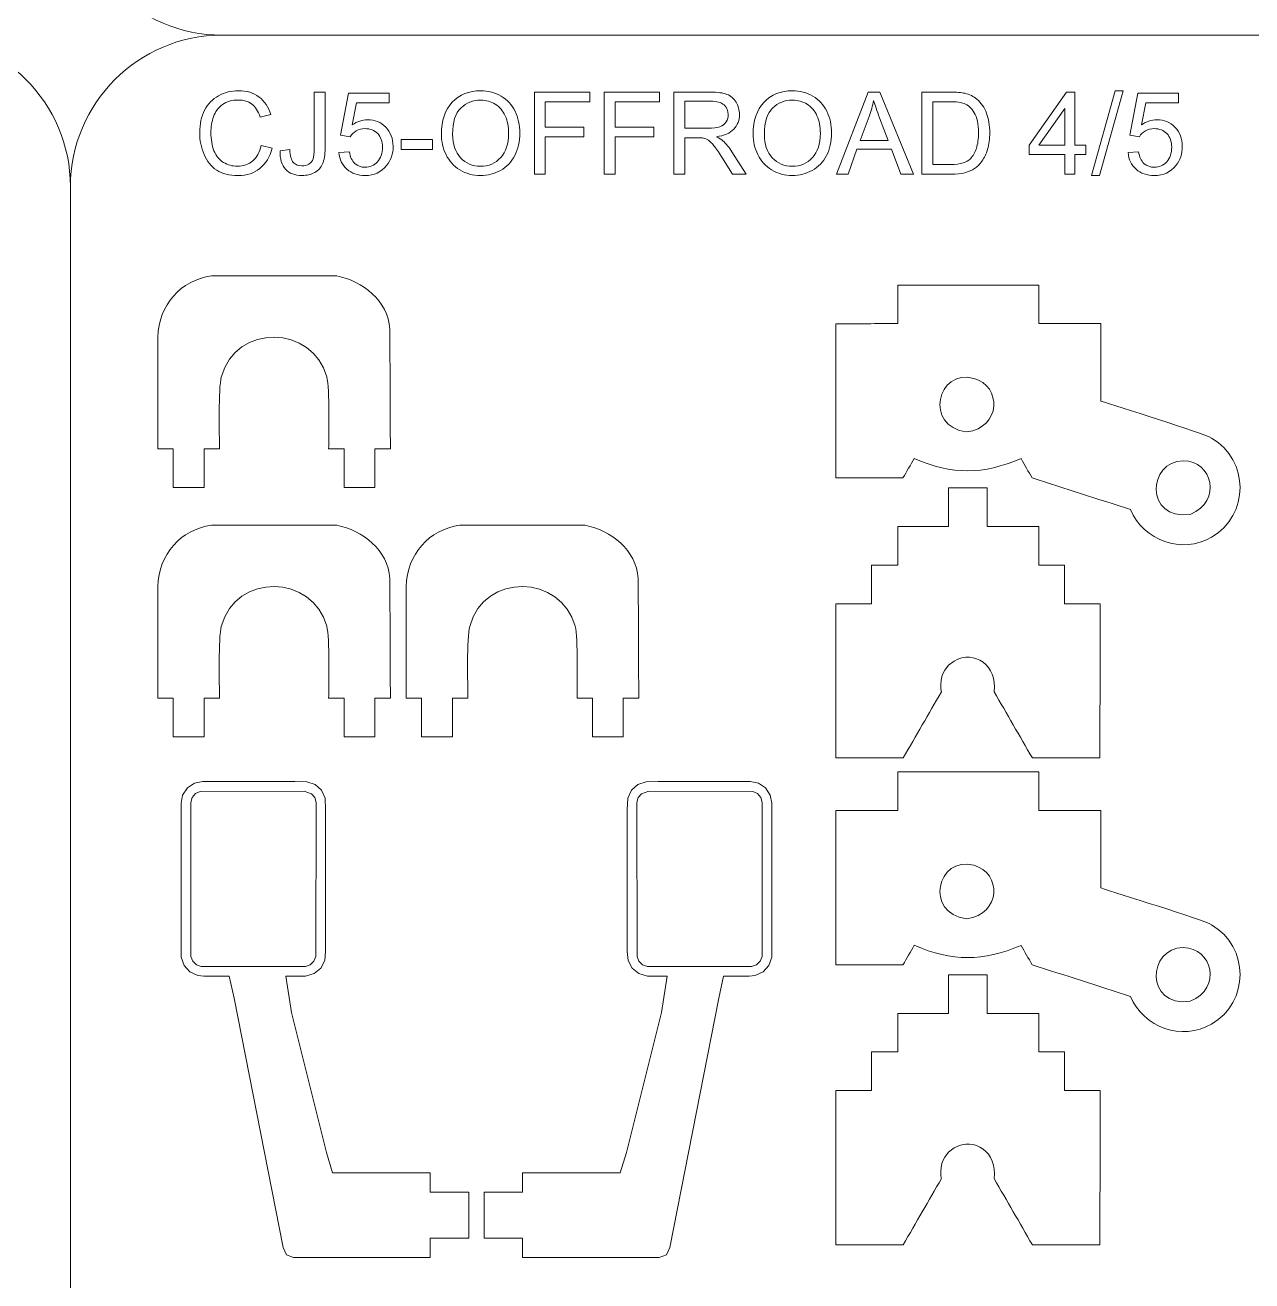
# Model space of a CAD drawing. Header units: centimetres. Extents: x -58 to 58, y -52 to 52.
# Drawn here: x -23.44 to -13.79, y -9.8 to 0.08 of the extents above; entities that cross this region are included whole.
import ezdxf

# ---------------------------------------------------------------- set-up
doc = ezdxf.new("R2010")
doc.units = ezdxf.units.CM
doc.header["$MEASUREMENT"] = 0
doc.layers.add('Camada 1', color=7, linetype='Continuous')

msp = doc.modelspace()

# ---------------------------------------------------------------- linework, layer by layer
at = {"layer": 'Camada 1', "color": 5, "lineweight": 9}
for points in [[(-23.0836, 1.19), (-23.0836, 0.53552), (-23.61906, 0), (-24.27359, 0)], [(-21.89361, 0), (-22.54811, 0), (-23.0836, 0.53551), (-23.0836, 1.18999)], [(-23.0836, -1.19), (-23.0836, -0.53552), (-23.6191, 0), (-24.2736, 0)], [(-23.0836, -1.18999), (-23.0836, -0.53551), (-22.54811, 0), (-21.89361, 0)], [(-21.89361, 0), (-21.89361, 0), (10.23642, 0), (10.23642, 0)], [(-23.0836, -51.17007), (-23.0836, -51.17007), (-23.0836, -1.19), (-23.0836, -1.19)]]:
    msp.add_open_spline(points, degree=3, dxfattribs=at)
at = {"layer": 'Camada 1', "color": 1, "lineweight": 9}
for points in [[(-22.02851, -0.59026), (-22.00283, -0.54026), (-21.96634, -0.50228), (-21.91905, -0.4763)], [(-21.91905, -0.4763), (-21.87175, -0.45033), (-21.81965, -0.43741), (-21.7629, -0.43741)], [(-21.7629, -0.43741), (-21.69833, -0.43741), (-21.64413, -0.45378), (-21.60029, -0.48666)], [(-21.60029, -0.48666), (-21.55629, -0.51954), (-21.52566, -0.56564), (-21.50839, -0.6251)], [(-21.16682, -0.89281), (-21.16682, -0.89281), (-21.16682, -0.44823), (-21.16682, -0.44823)], [(-21.16682, -0.44823), (-21.16682, -0.44823), (-21.08123, -0.44823), (-21.08123, -0.44823)], [(-21.08123, -0.44823), (-21.08123, -0.44823), (-21.08123, -0.8877), (-21.08123, -0.8877)], [(-20.95871, -0.78785), (-20.95871, -0.78785), (-20.89656, -0.45633), (-20.89656, -0.45633)], [(-20.89656, -0.45633), (-20.89656, -0.45633), (-20.57674, -0.45633), (-20.57674, -0.45633)], [(-20.57674, -0.45633), (-20.57674, -0.45633), (-20.57674, -0.532), (-20.57674, -0.532)], [(-20.08036, -0.5281), (-20.02286, -0.4676), (-19.94868, -0.43741), (-19.8577, -0.43741)], [(-19.8577, -0.43741), (-19.79809, -0.43741), (-19.74448, -0.45168), (-19.69658, -0.48006)], [(-19.69658, -0.48006), (-19.64884, -0.50843), (-19.61236, -0.54807), (-19.58728, -0.59897)], [(-19.43533, -1.09325), (-19.43533, -1.09325), (-19.43533, -0.44823), (-19.43533, -0.44823)], [(-19.43533, -0.44823), (-19.43533, -0.44823), (-19.00021, -0.44823), (-19.00021, -0.44823)], [(-19.00021, -0.44823), (-19.00021, -0.44823), (-19.00021, -0.5239), (-19.00021, -0.5239)], [(-18.88504, -1.09325), (-18.88504, -1.09325), (-18.88504, -0.44823), (-18.88504, -0.44823)], [(-18.88504, -0.44823), (-18.88504, -0.44823), (-18.44992, -0.44823), (-18.44992, -0.44823)], [(-18.44992, -0.44823), (-18.44992, -0.44823), (-18.44992, -0.5239), (-18.44992, -0.5239)], [(-18.33745, -1.09325), (-18.33745, -1.09325), (-18.33745, -0.44823), (-18.33745, -0.44823)], [(-18.33745, -0.44823), (-18.33745, -0.44823), (-18.05157, -0.44823), (-18.05157, -0.44823)], [(-18.05157, -0.44823), (-17.99407, -0.44823), (-17.95038, -0.45408), (-17.9205, -0.46565)], [(-17.9205, -0.46565), (-17.89062, -0.4772), (-17.86674, -0.49762), (-17.84888, -0.5269)], [(-17.62846, -0.5281), (-17.57096, -0.4676), (-17.49679, -0.43741), (-17.4058, -0.43741)], [(-17.4058, -0.43741), (-17.34619, -0.43741), (-17.29258, -0.45168), (-17.24468, -0.48006)], [(-17.24468, -0.48006), (-17.19694, -0.50843), (-17.16046, -0.54807), (-17.13538, -0.59897)], [(-17.05866, -1.09325), (-17.05866, -1.09325), (-16.81121, -0.44823), (-16.81121, -0.44823)], [(-16.81121, -0.44823), (-16.81121, -0.44823), (-16.71737, -0.44823), (-16.71737, -0.44823)], [(-16.71737, -0.44823), (-16.71737, -0.44823), (-16.45477, -1.09325), (-16.45477, -1.09325)], [(-16.38705, -1.09325), (-16.38705, -1.09325), (-16.38705, -0.44823), (-16.38705, -0.44823)], [(-16.38705, -0.44823), (-16.38705, -0.44823), (-16.16483, -0.44823), (-16.16483, -0.44823)], [(-16.16483, -0.44823), (-16.11468, -0.44823), (-16.0764, -0.45122), (-16.04997, -0.45739)], [(-16.04997, -0.45739), (-16.01303, -0.46594), (-15.9815, -0.4814), (-15.95538, -0.50363)], [(-15.54473, -0.86624), (-15.54473, -0.86624), (-15.25014, -0.44823), (-15.25014, -0.44823)], [(-15.25014, -0.44823), (-15.25014, -0.44823), (-15.18528, -0.44823), (-15.18528, -0.44823)], [(-15.18528, -0.44823), (-15.18528, -0.44823), (-15.18528, -0.86624), (-15.18528, -0.86624)], [(-15.0545, -1.10406), (-15.0545, -1.10406), (-14.86712, -0.43741), (-14.86712, -0.43741)], [(-14.8033, -0.43741), (-14.8033, -0.43741), (-14.99069, -1.10406), (-14.99069, -1.10406)], [(-14.86712, -0.43741), (-14.86712, -0.43741), (-14.8033, -0.43741), (-14.8033, -0.43741)], [(-14.75195, -0.78785), (-14.75195, -0.78785), (-14.6898, -0.45633), (-14.6898, -0.45633)], [(-14.6898, -0.45633), (-14.6898, -0.45633), (-14.36999, -0.45633), (-14.36999, -0.45633)], [(-14.36999, -0.45633), (-14.36999, -0.45633), (-14.36999, -0.532), (-14.36999, -0.532)], [(-22.06694, -0.76593), (-22.06694, -0.69882), (-22.05418, -0.64027), (-22.02851, -0.59026)], [(-21.88842, -0.54597), (-21.9216, -0.56969), (-21.94503, -0.60168), (-21.95838, -0.64161)], [(-21.7644, -0.51039), (-21.8138, -0.51039), (-21.85523, -0.52224), (-21.88842, -0.54597)], [(-21.65719, -0.54252), (-21.68557, -0.52104), (-21.72131, -0.51039), (-21.7644, -0.51039)], [(-21.59218, -0.64492), (-21.60705, -0.59807), (-21.62881, -0.56383), (-21.65719, -0.54252)], [(-20.83334, -0.532), (-20.83334, -0.532), (-20.86772, -0.70603), (-20.86772, -0.70603)], [(-20.57674, -0.532), (-20.57674, -0.532), (-20.83334, -0.532), (-20.83334, -0.532)], [(-20.16669, -0.7793), (-20.16669, -0.6724), (-20.13787, -0.58861), (-20.08036, -0.5281)], [(-20.0131, -0.57345), (-20.05664, -0.61488), (-20.07841, -0.68395), (-20.07841, -0.78079)], [(-19.85725, -0.51128), (-19.9176, -0.51128), (-19.96956, -0.532), (-20.0131, -0.57345)], [(-19.74223, -0.54357), (-19.77647, -0.5221), (-19.81475, -0.51128), (-19.85725, -0.51128)], [(-19.66445, -0.6344), (-19.68217, -0.59537), (-19.70815, -0.56504), (-19.74223, -0.54357)], [(-19.00021, -0.5239), (-19.00021, -0.5239), (-19.34975, -0.5239), (-19.34975, -0.5239)], [(-19.34975, -0.5239), (-19.34975, -0.5239), (-19.34975, -0.72479), (-19.34975, -0.72479)], [(-18.44992, -0.5239), (-18.44992, -0.5239), (-18.79945, -0.5239), (-18.79945, -0.5239)], [(-18.79945, -0.5239), (-18.79945, -0.5239), (-18.79945, -0.72479), (-18.79945, -0.72479)], [(-18.04797, -0.5194), (-18.04797, -0.5194), (-18.25188, -0.5194), (-18.25188, -0.5194)], [(-18.25188, -0.5194), (-18.25188, -0.5194), (-18.25188, -0.7329), (-18.25188, -0.7329)], [(-17.94348, -0.54883), (-17.96554, -0.52916), (-18.00037, -0.5194), (-18.04797, -0.5194)], [(-17.91044, -0.62419), (-17.91044, -0.59371), (-17.9214, -0.56849), (-17.94348, -0.54883)], [(-17.84888, -0.5269), (-17.83101, -0.55618), (-17.82215, -0.58861), (-17.82215, -0.62405)], [(-17.71479, -0.7793), (-17.71479, -0.6724), (-17.68597, -0.58861), (-17.62846, -0.5281)], [(-17.5612, -0.57345), (-17.60474, -0.61488), (-17.62651, -0.68395), (-17.62651, -0.78079)], [(-17.40535, -0.51128), (-17.4657, -0.51128), (-17.51766, -0.532), (-17.5612, -0.57345)], [(-17.29033, -0.54357), (-17.32457, -0.5221), (-17.36285, -0.51128), (-17.40535, -0.51128)], [(-17.21255, -0.6344), (-17.23027, -0.59537), (-17.25625, -0.56504), (-17.29033, -0.54357)], [(-16.76677, -0.51489), (-16.77563, -0.55693), (-16.7875, -0.59822), (-16.80236, -0.63907)], [(-16.72052, -0.64957), (-16.7408, -0.59521), (-16.75612, -0.55033), (-16.76677, -0.51489)], [(-16.16619, -0.5239), (-16.16619, -0.5239), (-16.30147, -0.5239), (-16.30147, -0.5239)], [(-16.30147, -0.5239), (-16.30147, -0.5239), (-16.30147, -1.01758), (-16.30147, -1.01758)], [(-16.05583, -0.53711), (-16.07865, -0.52825), (-16.11543, -0.5239), (-16.16619, -0.5239)], [(-15.97519, -0.61008), (-15.99727, -0.57375), (-16.02415, -0.54942), (-16.05583, -0.53711)], [(-15.95538, -0.50363), (-15.9213, -0.53245), (-15.89591, -0.56909), (-15.8791, -0.61384)], [(-15.26456, -0.576), (-15.26456, -0.576), (-15.4668, -0.86624), (-15.4668, -0.86624)], [(-15.26456, -0.86624), (-15.26456, -0.86624), (-15.26456, -0.576), (-15.26456, -0.576)], [(-14.62659, -0.532), (-14.62659, -0.532), (-14.66097, -0.70603), (-14.66097, -0.70603)], [(-14.36999, -0.532), (-14.36999, -0.532), (-14.62659, -0.532), (-14.62659, -0.532)], [(-21.95838, -0.64161), (-21.9719, -0.6817), (-21.97866, -0.723), (-21.97866, -0.76548)], [(-21.50839, -0.6251), (-21.50839, -0.6251), (-21.59218, -0.64492), (-21.59218, -0.64492)], [(-20.86772, -0.70603), (-20.82913, -0.67885), (-20.7886, -0.66534), (-20.74626, -0.66534)], [(-20.74626, -0.66534), (-20.6901, -0.66534), (-20.64266, -0.68486), (-20.60407, -0.72389)], [(-19.63788, -0.77164), (-19.63788, -0.71924), (-19.64673, -0.67344), (-19.66445, -0.6344)], [(-19.58728, -0.59897), (-19.56221, -0.64972), (-19.54959, -0.70737), (-19.54959, -0.77179)], [(-17.9774, -0.72074), (-17.95548, -0.71279), (-17.93881, -0.69987), (-17.92755, -0.682)], [(-17.92755, -0.682), (-17.91614, -0.66428), (-17.91044, -0.64506), (-17.91044, -0.62419)], [(-17.82215, -0.62405), (-17.82215, -0.66984), (-17.83702, -0.70843), (-17.86659, -0.73981)], [(-17.18598, -0.77164), (-17.18598, -0.71924), (-17.19483, -0.67344), (-17.21255, -0.6344)], [(-17.13538, -0.59897), (-17.11031, -0.64972), (-17.09769, -0.70737), (-17.09769, -0.77179)], [(-16.80236, -0.63907), (-16.80236, -0.63907), (-16.87308, -0.82839), (-16.87308, -0.82839)], [(-16.65327, -0.82839), (-16.65327, -0.82839), (-16.72052, -0.64957), (-16.72052, -0.64957)], [(-15.94201, -0.76593), (-15.94201, -0.69836), (-15.95313, -0.64642), (-15.97519, -0.61008)], [(-15.8791, -0.61384), (-15.86214, -0.65858), (-15.85373, -0.70978), (-15.85373, -0.76729)], [(-14.66097, -0.70603), (-14.62238, -0.67885), (-14.58184, -0.66534), (-14.5395, -0.66534)], [(-14.5395, -0.66534), (-14.48335, -0.66534), (-14.4359, -0.68486), (-14.39731, -0.72389)], [(-22.03286, -0.93876), (-22.05553, -0.885), (-22.06694, -0.82749), (-22.06694, -0.76593)], [(-21.97866, -0.76548), (-21.97866, -0.82029), (-21.9707, -0.86819), (-21.95479, -0.90903)], [(-20.88394, -0.79867), (-20.88394, -0.79867), (-20.95871, -0.78785), (-20.95871, -0.78785)], [(-20.83604, -0.75317), (-20.85631, -0.76488), (-20.87223, -0.78004), (-20.88394, -0.79867)], [(-20.76698, -0.73561), (-20.79264, -0.73561), (-20.81562, -0.74147), (-20.83604, -0.75317)], [(-20.66743, -0.7748), (-20.69251, -0.74866), (-20.72568, -0.73561), (-20.76698, -0.73561)], [(-20.62989, -0.88169), (-20.62989, -0.8365), (-20.64235, -0.80092), (-20.66743, -0.7748)], [(-20.60407, -0.72389), (-20.56547, -0.76293), (-20.54611, -0.81308), (-20.54611, -0.87434)], [(-20.12976, -0.9401), (-20.15439, -0.8895), (-20.16669, -0.8359), (-20.16669, -0.7793)], [(-20.07841, -0.78079), (-20.07841, -0.85842), (-20.05753, -0.91954), (-20.0158, -0.96413)], [(-19.70005, -0.96353), (-19.6586, -0.91848), (-19.63788, -0.85452), (-19.63788, -0.77164)], [(-19.54959, -0.77179), (-19.54959, -0.83711), (-19.5628, -0.89567), (-19.58923, -0.94716)], [(-19.34975, -0.72479), (-19.34975, -0.72479), (-19.04706, -0.72479), (-19.04706, -0.72479)], [(-19.04706, -0.72479), (-19.04706, -0.72479), (-19.04706, -0.80047), (-19.04706, -0.80047)], [(-18.79945, -0.72479), (-18.79945, -0.72479), (-18.49677, -0.72479), (-18.49677, -0.72479)], [(-18.49677, -0.72479), (-18.49677, -0.72479), (-18.49677, -0.80047), (-18.49677, -0.80047)], [(-18.25188, -0.7329), (-18.25188, -0.7329), (-18.06869, -0.7329), (-18.06869, -0.7329)], [(-18.06869, -0.7329), (-18.02966, -0.7329), (-17.99932, -0.72885), (-17.9774, -0.72074)], [(-17.86659, -0.73981), (-17.89617, -0.77119), (-17.94182, -0.791), (-18.00368, -0.79956)], [(-17.67786, -0.9401), (-17.70249, -0.8895), (-17.71479, -0.8359), (-17.71479, -0.7793)], [(-17.62651, -0.78079), (-17.62651, -0.85842), (-17.60563, -0.91954), (-17.5639, -0.96413)], [(-17.24815, -0.96353), (-17.2067, -0.91848), (-17.18598, -0.85452), (-17.18598, -0.77164)], [(-17.09769, -0.77179), (-17.09769, -0.83711), (-17.1109, -0.89567), (-17.13733, -0.94716)], [(-15.95898, -0.89041), (-15.94771, -0.85617), (-15.94201, -0.81473), (-15.94201, -0.76593)], [(-15.85373, -0.76729), (-15.85373, -0.81623), (-15.85943, -0.85962), (-15.87084, -0.89746)], [(-14.67719, -0.79867), (-14.67719, -0.79867), (-14.75195, -0.78785), (-14.75195, -0.78785)], [(-14.62929, -0.75317), (-14.64956, -0.76488), (-14.66548, -0.78004), (-14.67719, -0.79867)], [(-14.56022, -0.73561), (-14.58589, -0.73561), (-14.60887, -0.74147), (-14.62929, -0.75317)], [(-14.46068, -0.7748), (-14.48575, -0.74866), (-14.51893, -0.73561), (-14.56022, -0.73561)], [(-14.42313, -0.88169), (-14.42313, -0.8365), (-14.43559, -0.80092), (-14.46068, -0.7748)], [(-14.39731, -0.72389), (-14.35872, -0.76293), (-14.33936, -0.81308), (-14.33936, -0.87434)], [(-21.65029, -0.98981), (-21.61726, -0.96217), (-21.59488, -0.92133), (-21.58317, -0.86699)], [(-21.49759, -0.88861), (-21.51545, -0.95872), (-21.54758, -1.01202), (-21.59398, -1.04881)], [(-21.58317, -0.86699), (-21.58317, -0.86699), (-21.49759, -0.88861), (-21.49759, -0.88861)], [(-21.08123, -0.8877), (-21.08123, -0.9416), (-21.08768, -0.98334), (-21.10075, -1.01307)], [(-20.66908, -0.99611), (-20.64295, -0.96728), (-20.62989, -0.92914), (-20.62989, -0.88169)], [(-20.54611, -0.87434), (-20.54611, -0.93275), (-20.56307, -0.98319), (-20.59701, -1.02568)], [(-20.482, -0.89957), (-20.482, -0.89957), (-20.482, -0.82029), (-20.482, -0.82029)], [(-20.482, -0.82029), (-20.482, -0.82029), (-20.23696, -0.82029), (-20.23696, -0.82029)], [(-20.23696, -0.82029), (-20.23696, -0.82029), (-20.23696, -0.89957), (-20.23696, -0.89957)], [(-19.04706, -0.80047), (-19.04706, -0.80047), (-19.34975, -0.80047), (-19.34975, -0.80047)], [(-19.34975, -0.80047), (-19.34975, -0.80047), (-19.34975, -1.09325), (-19.34975, -1.09325)], [(-18.49677, -0.80047), (-18.49677, -0.80047), (-18.79945, -0.80047), (-18.79945, -0.80047)], [(-18.79945, -0.80047), (-18.79945, -0.80047), (-18.79945, -1.09325), (-18.79945, -1.09325)], [(-18.15307, -0.80677), (-18.15307, -0.80677), (-18.25188, -0.80677), (-18.25188, -0.80677)], [(-18.25188, -0.80677), (-18.25188, -0.80677), (-18.25188, -1.09325), (-18.25188, -1.09325)], [(-18.10562, -0.80977), (-18.11524, -0.80782), (-18.13101, -0.80677), (-18.15307, -0.80677)], [(-18.06674, -0.8269), (-18.07935, -0.81879), (-18.09242, -0.81308), (-18.10562, -0.80977)], [(-18.02335, -0.86999), (-18.03957, -0.84941), (-18.05398, -0.83515), (-18.06674, -0.8269)], [(-17.96193, -0.95902), (-17.98671, -0.92013), (-18.00728, -0.89056), (-18.02335, -0.86999)], [(-18.00368, -0.79956), (-17.98101, -0.81038), (-17.96388, -0.82118), (-17.95217, -0.8317)], [(-17.95217, -0.8317), (-17.92726, -0.85452), (-17.90368, -0.88319), (-17.88161, -0.91759)], [(-16.87308, -0.82839), (-16.87308, -0.82839), (-16.65327, -0.82839), (-16.65327, -0.82839)], [(-15.54473, -0.93921), (-15.54473, -0.93921), (-15.54473, -0.86624), (-15.54473, -0.86624)], [(-15.4668, -0.86624), (-15.4668, -0.86624), (-15.26456, -0.86624), (-15.26456, -0.86624)], [(-15.18528, -0.86624), (-15.18528, -0.86624), (-15.09789, -0.86624), (-15.09789, -0.86624)], [(-15.09789, -0.86624), (-15.09789, -0.86624), (-15.09789, -0.93921), (-15.09789, -0.93921)], [(-14.46232, -0.99611), (-14.4362, -0.96728), (-14.42313, -0.92914), (-14.42313, -0.88169)], [(-14.33936, -0.87434), (-14.33936, -0.93275), (-14.35632, -0.98319), (-14.39025, -1.02568)], [(-21.93362, -1.06158), (-21.97716, -1.03335), (-22.01018, -0.99235), (-22.03286, -0.93876)], [(-21.95479, -0.90903), (-21.93886, -0.95001), (-21.91409, -0.98049), (-21.88046, -1.00077)], [(-21.39204, -1.05527), (-21.42206, -1.02269), (-21.43648, -0.97434), (-21.43528, -0.91008)], [(-21.43528, -0.91008), (-21.43528, -0.91008), (-21.3587, -0.89957), (-21.3587, -0.89957)], [(-21.3587, -0.89957), (-21.3566, -0.94897), (-21.34743, -0.98275), (-21.33107, -1.00106)], [(-21.20766, -1.01368), (-21.19219, -1.00376), (-21.18138, -0.9904), (-21.17553, -0.97359)], [(-21.17553, -0.97359), (-21.16967, -0.95677), (-21.16682, -0.92975), (-21.16682, -0.89281)], [(-20.97312, -0.92389), (-20.97312, -0.92389), (-20.89025, -0.91759), (-20.89025, -0.91759)], [(-20.90961, -1.05466), (-20.9467, -1.02178), (-20.96787, -0.97824), (-20.97312, -0.92389)], [(-20.89025, -0.91759), (-20.88408, -0.95797), (-20.86983, -0.98829), (-20.8476, -1.00872)], [(-20.23696, -0.89957), (-20.23696, -0.89957), (-20.482, -0.89957), (-20.482, -0.89957)], [(-20.02105, -1.06008), (-20.0688, -1.03079), (-20.10513, -0.99085), (-20.12976, -0.9401)], [(-20.0158, -0.96413), (-19.97406, -1.00872), (-19.92166, -1.03109), (-19.85859, -1.03109)], [(-19.85859, -1.03109), (-19.79433, -1.03109), (-19.74164, -1.00857), (-19.70005, -0.96353)], [(-19.58923, -0.94716), (-19.61566, -0.99881), (-19.65304, -1.03785), (-19.70139, -1.06428)], [(-17.87666, -1.09325), (-17.87666, -1.09325), (-17.96193, -0.95902), (-17.96193, -0.95902)], [(-17.88161, -0.91759), (-17.88161, -0.91759), (-17.77004, -1.09325), (-17.77004, -1.09325)], [(-17.56915, -1.06008), (-17.6169, -1.03079), (-17.65323, -0.99085), (-17.67786, -0.9401)], [(-17.5639, -0.96413), (-17.52216, -1.00872), (-17.46976, -1.03109), (-17.40669, -1.03109)], [(-17.40669, -1.03109), (-17.34243, -1.03109), (-17.28974, -1.00857), (-17.24815, -0.96353)], [(-17.13733, -0.94716), (-17.16376, -0.99881), (-17.20114, -1.03785), (-17.24949, -1.06428)], [(-16.89816, -0.89776), (-16.89816, -0.89776), (-16.96812, -1.09325), (-16.96812, -1.09325)], [(-16.62654, -0.89776), (-16.62654, -0.89776), (-16.89816, -0.89776), (-16.89816, -0.89776)], [(-16.55191, -1.09325), (-16.55191, -1.09325), (-16.62654, -0.89776), (-16.62654, -0.89776)], [(-16.06393, -1.00572), (-16.03976, -0.99776), (-16.02054, -0.98665), (-16.00613, -0.97223)], [(-16.00613, -0.97223), (-15.98601, -0.95196), (-15.97024, -0.92464), (-15.95898, -0.89041)], [(-15.87084, -0.89746), (-15.88225, -0.9353), (-15.89697, -0.96668), (-15.91483, -0.99145)], [(-15.26456, -0.93921), (-15.26456, -0.93921), (-15.54473, -0.93921), (-15.54473, -0.93921)], [(-15.26456, -1.09325), (-15.26456, -1.09325), (-15.26456, -0.93921), (-15.26456, -0.93921)], [(-15.09789, -0.93921), (-15.09789, -0.93921), (-15.18528, -0.93921), (-15.18528, -0.93921)], [(-15.18528, -0.93921), (-15.18528, -0.93921), (-15.18528, -1.09325), (-15.18528, -1.09325)], [(-14.76637, -0.92389), (-14.76637, -0.92389), (-14.68349, -0.91759), (-14.68349, -0.91759)], [(-14.70286, -1.05466), (-14.73995, -1.02178), (-14.76112, -0.97824), (-14.76637, -0.92389)], [(-14.68349, -0.91759), (-14.67733, -0.95797), (-14.66307, -0.98829), (-14.64084, -1.00872)], [(-21.76424, -1.10406), (-21.83361, -1.10406), (-21.89007, -1.08994), (-21.93362, -1.06158)], [(-21.88046, -1.00077), (-21.84683, -1.02103), (-21.81049, -1.03109), (-21.7713, -1.03109)], [(-21.7713, -1.03109), (-21.72356, -1.03109), (-21.68332, -1.01728), (-21.65029, -0.98981)], [(-21.59398, -1.04881), (-21.64038, -1.0856), (-21.69713, -1.10406), (-21.76424, -1.10406)], [(-21.26216, -1.10406), (-21.31877, -1.10406), (-21.362, -1.08785), (-21.39204, -1.05527)], [(-21.33107, -1.00106), (-21.31471, -1.01923), (-21.29189, -1.02839), (-21.26291, -1.02839)], [(-21.26291, -1.02839), (-21.24158, -1.02839), (-21.22312, -1.02344), (-21.20766, -1.01368)], [(-21.16276, -1.08079), (-21.19099, -1.09625), (-21.22417, -1.10406), (-21.26216, -1.10406)], [(-21.10075, -1.01307), (-21.11381, -1.04265), (-21.13438, -1.06518), (-21.16276, -1.08079)], [(-20.76623, -1.10406), (-20.82479, -1.10406), (-20.87253, -1.08755), (-20.90961, -1.05466)], [(-20.8476, -1.00872), (-20.82538, -1.02899), (-20.7982, -1.0392), (-20.76623, -1.0392)], [(-20.76623, -1.0392), (-20.72764, -1.0392), (-20.69535, -1.02478), (-20.66908, -0.99611)], [(-20.59701, -1.02568), (-20.6383, -1.07794), (-20.69476, -1.10406), (-20.76623, -1.10406)], [(-19.85815, -1.10406), (-19.91896, -1.10406), (-19.97315, -1.08935), (-20.02105, -1.06008)], [(-19.70139, -1.06428), (-19.74988, -1.09085), (-19.80214, -1.10406), (-19.85815, -1.10406)], [(-17.40625, -1.10406), (-17.46706, -1.10406), (-17.52125, -1.08935), (-17.56915, -1.06008)], [(-17.24949, -1.06428), (-17.29798, -1.09085), (-17.35024, -1.10406), (-17.40625, -1.10406)], [(-16.30147, -1.01758), (-16.30147, -1.01758), (-16.16393, -1.01758), (-16.16393, -1.01758)], [(-16.16393, -1.01758), (-16.12144, -1.01758), (-16.08811, -1.01368), (-16.06393, -1.00572)], [(-16.05057, -1.08229), (-16.08074, -1.08965), (-16.11528, -1.09325), (-16.15432, -1.09325)], [(-15.97369, -1.04987), (-15.99486, -1.06412), (-16.02054, -1.07494), (-16.05057, -1.08229)], [(-15.91483, -0.99145), (-15.93285, -1.01622), (-15.95238, -1.03575), (-15.97369, -1.04987)], [(-14.55947, -1.10406), (-14.61803, -1.10406), (-14.66577, -1.08755), (-14.70286, -1.05466)], [(-14.64084, -1.00872), (-14.61863, -1.02899), (-14.59145, -1.0392), (-14.55947, -1.0392)], [(-14.55947, -1.0392), (-14.52088, -1.0392), (-14.4886, -1.02478), (-14.46232, -0.99611)], [(-14.39025, -1.02568), (-14.43155, -1.07794), (-14.488, -1.10406), (-14.55947, -1.10406)], [(-19.34975, -1.09325), (-19.34975, -1.09325), (-19.43533, -1.09325), (-19.43533, -1.09325)], [(-18.79945, -1.09325), (-18.79945, -1.09325), (-18.88504, -1.09325), (-18.88504, -1.09325)], [(-18.25188, -1.09325), (-18.25188, -1.09325), (-18.33745, -1.09325), (-18.33745, -1.09325)], [(-17.77004, -1.09325), (-17.77004, -1.09325), (-17.87666, -1.09325), (-17.87666, -1.09325)], [(-16.96812, -1.09325), (-16.96812, -1.09325), (-17.05866, -1.09325), (-17.05866, -1.09325)], [(-16.45477, -1.09325), (-16.45477, -1.09325), (-16.55191, -1.09325), (-16.55191, -1.09325)], [(-16.15432, -1.09325), (-16.15432, -1.09325), (-16.38705, -1.09325), (-16.38705, -1.09325)], [(-15.18528, -1.09325), (-15.18528, -1.09325), (-15.26456, -1.09325), (-15.26456, -1.09325)], [(-14.99069, -1.10406), (-14.99069, -1.10406), (-15.0545, -1.10406), (-15.0545, -1.10406)], [(-22.12658, -5.99611), (-22.12658, -5.99611), (-22.1377, -6.03539), (-22.1377, -6.03539)], [(-22.10044, -5.96597), (-22.10044, -5.96597), (-22.12658, -5.99611), (-22.12658, -5.99611)], [(-22.06372, -5.94935), (-22.06372, -5.94935), (-22.10044, -5.96597), (-22.10044, -5.96597)], [(-21.24502, -5.94744), (-21.24502, -5.94744), (-22.06372, -5.94935), (-22.06372, -5.94935)], [(-21.18799, -5.96731), (-21.18799, -5.96731), (-21.24502, -5.94744), (-21.24502, -5.94744)], [(-21.16258, -5.99809), (-21.16258, -5.99809), (-21.18799, -5.96731), (-21.18799, -5.96731)], [(-21.15239, -6.03775), (-21.15239, -6.03775), (-21.16258, -5.99809), (-21.16258, -5.99809)], [(-18.62881, -6.03775), (-18.62881, -6.03775), (-18.61862, -5.99809), (-18.61862, -5.99809)], [(-18.61862, -5.99809), (-18.61862, -5.99809), (-18.59322, -5.96731), (-18.59322, -5.96731)], [(-18.59322, -5.96731), (-18.59322, -5.96731), (-18.53618, -5.94744), (-18.53618, -5.94744)], [(-18.53618, -5.94744), (-18.53618, -5.94744), (-17.71748, -5.94935), (-17.71748, -5.94935)], [(-17.71748, -5.94935), (-17.71748, -5.94935), (-17.68076, -5.96597), (-17.68076, -5.96597)], [(-17.68076, -5.96597), (-17.68076, -5.96597), (-17.65463, -5.99611), (-17.65463, -5.99611)], [(-17.65463, -5.99611), (-17.65463, -5.99611), (-17.6435, -6.03539), (-17.6435, -6.03539)], [(-22.1377, -6.03539), (-22.1377, -6.03539), (-22.13675, -7.2475), (-22.13675, -7.2475)], [(-21.15343, -7.24752), (-21.15343, -7.24752), (-21.15239, -6.03775), (-21.15239, -6.03775)], [(-18.62777, -7.24752), (-18.62777, -7.24752), (-18.62881, -6.03775), (-18.62881, -6.03775)], [(-17.6435, -6.03539), (-17.6435, -6.03539), (-17.64445, -7.2475), (-17.64445, -7.2475)], [(-22.13675, -7.2475), (-22.13675, -7.2475), (-22.12191, -7.28512), (-22.12191, -7.28512)], [(-22.12191, -7.28512), (-22.12191, -7.28512), (-22.09304, -7.31264), (-22.09304, -7.31264)], [(-21.19714, -7.31266), (-21.19714, -7.31266), (-21.16827, -7.28514), (-21.16827, -7.28514)], [(-21.16827, -7.28514), (-21.16827, -7.28514), (-21.15343, -7.24752), (-21.15343, -7.24752)], [(-18.61293, -7.28514), (-18.61293, -7.28514), (-18.62777, -7.24752), (-18.62777, -7.24752)], [(-18.58406, -7.31266), (-18.58406, -7.31266), (-18.61293, -7.28514), (-18.61293, -7.28514)], [(-17.65929, -7.28512), (-17.65929, -7.28512), (-17.68816, -7.31264), (-17.68816, -7.31264)], [(-17.64445, -7.2475), (-17.64445, -7.2475), (-17.65929, -7.28512), (-17.65929, -7.28512)], [(-22.09304, -7.31264), (-22.09304, -7.31264), (-22.05457, -7.32568), (-22.05457, -7.32568)], [(-22.05457, -7.32568), (-22.05457, -7.32568), (-21.23561, -7.32568), (-21.23561, -7.32568)], [(-21.23561, -7.32568), (-21.23561, -7.32568), (-21.19714, -7.31266), (-21.19714, -7.31266)], [(-18.54559, -7.32568), (-18.54559, -7.32568), (-18.58406, -7.31266), (-18.58406, -7.31266)], [(-17.72663, -7.32568), (-17.72663, -7.32568), (-18.54559, -7.32568), (-18.54559, -7.32568)], [(-17.68816, -7.31264), (-17.68816, -7.31264), (-17.72663, -7.32568), (-17.72663, -7.32568)]]:
    msp.add_open_spline(points, degree=3, dxfattribs=at)
at = {"layer": 'Camada 1', "color": 3, "lineweight": 9}
for points in [[(-21.97498, -1.89421), (-22.21587, -1.92594), (-22.38889, -2.12405), (-22.39712, -2.37556)], [(-20.98958, -1.89421), (-21.31804, -1.89421), (-21.64652, -1.89421), (-21.97498, -1.89421)], [(-20.57158, -2.31219), (-20.58679, -2.08753), (-20.78495, -1.93489), (-20.98958, -1.89421)], [(-16.57788, -2.2697), (-16.5778, -2.16854), (-16.5777, -2.06739), (-16.57762, -1.96622)], [(-16.57762, -1.96622), (-16.20736, -1.96622), (-15.8371, -1.96622), (-15.46685, -1.96622)], [(-15.46685, -1.96622), (-15.46685, -2.06739), (-15.46686, -2.16855), (-15.46686, -2.26971)], [(-21.89702, -2.68946), (-21.78248, -2.26125), (-21.17674, -2.28261), (-21.06763, -2.6891)], [(-17.06339, -2.26979), (-16.90155, -2.26976), (-16.73972, -2.26973), (-16.57788, -2.2697)], [(-17.0631, -3.48357), (-17.0632, -3.07898), (-17.06329, -2.67438), (-17.06339, -2.26979)], [(-15.46686, -2.26971), (-15.30502, -2.26971), (-15.14318, -2.26971), (-14.98134, -2.26971)], [(-14.98134, -2.26971), (-14.98134, -2.4728), (-14.98134, -2.67588), (-14.98134, -2.87897)], [(-20.56744, -3.25539), (-20.56882, -2.94099), (-20.5702, -2.62659), (-20.57158, -2.31219)], [(-22.39712, -2.37556), (-22.39712, -2.66884), (-22.39712, -2.96211), (-22.39712, -3.25539)], [(-21.9116, -3.25539), (-21.9116, -3.14707), (-21.92151, -2.78101), (-21.89702, -2.68946)], [(-21.06763, -2.6891), (-21.04301, -2.78083), (-21.05296, -3.14686), (-21.05296, -3.25539)], [(-14.98134, -2.87897), (-14.85895, -2.91831), (-14.18085, -3.1279), (-14.10863, -3.1696)], [(-22.39712, -3.25539), (-22.35666, -3.25539), (-22.3162, -3.25539), (-22.27574, -3.25539)], [(-22.27574, -3.25539), (-22.27574, -3.35654), (-22.27574, -3.45768), (-22.27574, -3.55883)], [(-22.03298, -3.55883), (-22.03298, -3.45768), (-22.03298, -3.35654), (-22.03298, -3.25539)], [(-22.03298, -3.25539), (-21.99252, -3.25539), (-21.95206, -3.25539), (-21.9116, -3.25539)], [(-21.05296, -3.25539), (-21.0125, -3.25539), (-20.97204, -3.25539), (-20.93158, -3.25539)], [(-20.93158, -3.25539), (-20.93158, -3.35654), (-20.93158, -3.45768), (-20.93158, -3.55883)], [(-20.68882, -3.55883), (-20.68882, -3.45768), (-20.68882, -3.35654), (-20.68882, -3.25539)], [(-20.68882, -3.25539), (-20.64836, -3.25539), (-20.6079, -3.25539), (-20.56744, -3.25539)], [(-14.10863, -3.1696), (-13.81135, -3.34122), (-13.81138, -3.77855), (-14.10864, -3.95017)], [(-16.44718, -3.32961), (-16.47688, -3.3809), (-16.50657, -3.43219), (-16.53628, -3.48347)], [(-15.60791, -3.33115), (-15.90742, -3.45691), (-16.14725, -3.46246), (-16.44718, -3.32961)], [(-15.52033, -3.48337), (-15.54952, -3.43263), (-15.57872, -3.3819), (-15.60791, -3.33115)], [(-16.53628, -3.48347), (-16.71188, -3.48351), (-16.88749, -3.48353), (-17.0631, -3.48357)], [(-14.74625, -3.73213), (-15.00428, -3.64921), (-15.2623, -3.56629), (-15.52033, -3.48337)], [(-22.27574, -3.55883), (-22.19482, -3.55883), (-22.1139, -3.55883), (-22.03298, -3.55883)], [(-20.93158, -3.55883), (-20.85066, -3.55883), (-20.76974, -3.55883), (-20.68882, -3.55883)], [(-15.87514, -3.56235), (-15.97625, -3.56235), (-16.07735, -3.56235), (-16.17847, -3.56235)], [(-16.17847, -3.56235), (-16.17847, -3.6635), (-16.17847, -3.76464), (-16.17847, -3.86579)], [(-15.87515, -3.8658), (-15.87515, -3.76465), (-15.87514, -3.6635), (-15.87514, -3.56235)], [(-14.10864, -3.95017), (-14.34292, -4.08542), (-14.64507, -3.97638), (-14.74625, -3.73213)], [(-21.97498, -3.8559), (-22.21587, -3.88763), (-22.38889, -4.08575), (-22.39712, -4.33725)], [(-20.98958, -3.8559), (-21.31804, -3.8559), (-21.64652, -3.8559), (-21.97498, -3.8559)], [(-20.57158, -4.27388), (-20.58679, -4.04922), (-20.78495, -3.89658), (-20.98958, -3.8559)], [(-20.02177, -3.8559), (-20.26267, -3.88763), (-20.43568, -4.08575), (-20.44392, -4.33725)], [(-19.03637, -3.8559), (-19.36484, -3.8559), (-19.69331, -3.8559), (-20.02177, -3.8559)], [(-18.61837, -4.27388), (-18.63358, -4.04922), (-18.83174, -3.89658), (-19.03637, -3.8559)], [(-16.17847, -3.86579), (-16.31154, -3.86579), (-16.44461, -3.86579), (-16.57769, -3.86579)], [(-16.57769, -3.86579), (-16.57766, -3.96694), (-16.57765, -4.06809), (-16.57763, -4.16924)], [(-15.46704, -3.86591), (-15.60308, -3.86587), (-15.73911, -3.86583), (-15.87515, -3.8658)], [(-15.46686, -4.16937), (-15.46692, -4.06822), (-15.46698, -3.96706), (-15.46704, -3.86591)], [(-21.89702, -4.65115), (-21.78248, -4.22294), (-21.17674, -4.2443), (-21.06763, -4.65079)], [(-19.94382, -4.65115), (-19.82927, -4.22294), (-19.22353, -4.2443), (-19.11442, -4.65079)], [(-16.57763, -4.16924), (-16.64616, -4.16924), (-16.71469, -4.16924), (-16.78323, -4.16924)], [(-16.78323, -4.16924), (-16.78323, -4.27039), (-16.78321, -4.37155), (-16.78321, -4.4727)], [(-15.26676, -4.16926), (-15.33346, -4.1693), (-15.40016, -4.16933), (-15.46686, -4.16937)], [(-15.26658, -4.47271), (-15.26664, -4.37156), (-15.2667, -4.27041), (-15.26676, -4.16926)], [(-22.39712, -4.33725), (-22.39712, -4.63053), (-22.39712, -4.9238), (-22.39712, -5.21708)], [(-20.56744, -5.21708), (-20.56882, -4.90268), (-20.5702, -4.58828), (-20.57158, -4.27388)], [(-20.44392, -4.33725), (-20.44392, -4.63053), (-20.44392, -4.9238), (-20.44392, -5.21708)], [(-18.61423, -5.21708), (-18.61561, -4.90268), (-18.61699, -4.58828), (-18.61837, -4.27388)], [(-16.78321, -4.4727), (-16.87656, -4.4727), (-16.96991, -4.4727), (-17.06326, -4.4727)], [(-17.06326, -4.4727), (-17.06324, -4.87729), (-17.06324, -5.28189), (-17.06323, -5.68647)], [(-14.98652, -4.47278), (-15.07987, -4.47276), (-15.17323, -4.47273), (-15.26658, -4.47271)], [(-14.98688, -5.68656), (-14.98677, -5.28197), (-14.98663, -4.87737), (-14.98652, -4.47278)], [(-21.9116, -5.21708), (-21.9116, -5.10876), (-21.92151, -4.7427), (-21.89702, -4.65115)], [(-21.06763, -4.65079), (-21.04301, -4.74252), (-21.05296, -5.10855), (-21.05296, -5.21708)], [(-19.9584, -5.21708), (-19.9584, -5.10876), (-19.96831, -4.7427), (-19.94382, -4.65115)], [(-19.11442, -4.65079), (-19.0898, -4.74252), (-19.09975, -5.10855), (-19.09975, -5.21708)], [(-16.13408, -4.92414), (-15.97319, -4.83122), (-15.79247, -4.96006), (-15.81954, -5.16543)], [(-16.234, -5.16548), (-16.234, -5.16544), (-16.27307, -5.0044), (-16.13408, -4.92414)], [(-22.39712, -5.21708), (-22.35666, -5.21708), (-22.3162, -5.21708), (-22.27574, -5.21708)], [(-22.27574, -5.21708), (-22.27574, -5.31823), (-22.27574, -5.41937), (-22.27574, -5.52052)], [(-22.03298, -5.52052), (-22.03298, -5.41937), (-22.03298, -5.31823), (-22.03298, -5.21708)], [(-22.03298, -5.21708), (-21.99252, -5.21708), (-21.95206, -5.21708), (-21.9116, -5.21708)], [(-21.05296, -5.21708), (-21.0125, -5.21708), (-20.97204, -5.21708), (-20.93158, -5.21708)], [(-20.93158, -5.21708), (-20.93158, -5.31823), (-20.93158, -5.41937), (-20.93158, -5.52052)], [(-20.68882, -5.52052), (-20.68882, -5.41937), (-20.68882, -5.31823), (-20.68882, -5.21708)], [(-20.68882, -5.21708), (-20.64836, -5.21708), (-20.6079, -5.21708), (-20.56744, -5.21708)], [(-20.44392, -5.21708), (-20.40346, -5.21708), (-20.363, -5.21708), (-20.32254, -5.21708)], [(-20.32254, -5.21708), (-20.32254, -5.31823), (-20.32254, -5.41937), (-20.32254, -5.52052)], [(-20.07978, -5.52052), (-20.07978, -5.41937), (-20.07978, -5.31823), (-20.07978, -5.21708)], [(-20.07978, -5.21708), (-20.03932, -5.21708), (-19.99886, -5.21708), (-19.9584, -5.21708)], [(-19.09975, -5.21708), (-19.05929, -5.21708), (-19.01883, -5.21708), (-18.97837, -5.21708)], [(-18.97837, -5.21708), (-18.97837, -5.31823), (-18.97837, -5.41937), (-18.97837, -5.52052)], [(-18.73561, -5.52052), (-18.73561, -5.41937), (-18.73561, -5.31823), (-18.73561, -5.21708)], [(-18.73561, -5.21708), (-18.69515, -5.21708), (-18.65469, -5.21708), (-18.61423, -5.21708)], [(-16.53471, -5.68649), (-16.43447, -5.51282), (-16.33424, -5.33915), (-16.234, -5.16548)], [(-15.81954, -5.16543), (-15.71928, -5.33913), (-15.61901, -5.51281), (-15.51876, -5.6865)], [(-22.27574, -5.52052), (-22.19482, -5.52052), (-22.1139, -5.52052), (-22.03298, -5.52052)], [(-20.93158, -5.52052), (-20.85066, -5.52052), (-20.76974, -5.52052), (-20.68882, -5.52052)], [(-20.32254, -5.52052), (-20.24162, -5.52052), (-20.1607, -5.52052), (-20.07978, -5.52052)], [(-18.97837, -5.52052), (-18.89745, -5.52052), (-18.81653, -5.52052), (-18.73561, -5.52052)], [(-17.06323, -5.68647), (-16.88705, -5.68647), (-16.71089, -5.68649), (-16.53471, -5.68649)], [(-15.51876, -5.6865), (-15.34147, -5.68652), (-15.16417, -5.68653), (-14.98688, -5.68656)], [(-16.57788, -6.09969), (-16.5778, -5.99853), (-16.5777, -5.89738), (-16.57762, -5.79622)], [(-16.57762, -5.79622), (-16.20736, -5.79622), (-15.8371, -5.79622), (-15.46685, -5.79622)], [(-15.46685, -5.79622), (-15.46685, -5.89738), (-15.46686, -5.99854), (-15.46686, -6.0997)], [(-22.20165, -5.97771), (-22.20165, -5.97771), (-22.16418, -5.92109), (-22.16418, -5.92109)], [(-22.16418, -5.92109), (-22.16418, -5.92109), (-22.10755, -5.88362), (-22.10755, -5.88362)], [(-22.10755, -5.88362), (-22.10755, -5.88362), (-22.04367, -5.87159), (-22.04367, -5.87159)], [(-22.04367, -5.87159), (-22.04367, -5.87159), (-21.31887, -5.87159), (-21.31887, -5.87159)], [(-21.31887, -5.87159), (-21.31887, -5.87159), (-21.22448, -5.87283), (-21.22448, -5.87283)], [(-21.22448, -5.87283), (-21.22448, -5.87283), (-21.1592, -5.89524), (-21.1592, -5.89524)], [(-21.1592, -5.89524), (-21.1592, -5.89524), (-21.10913, -5.94077), (-21.10913, -5.94077)], [(-18.622, -5.89524), (-18.622, -5.89524), (-18.67208, -5.94077), (-18.67208, -5.94077)], [(-18.55672, -5.87283), (-18.55672, -5.87283), (-18.622, -5.89524), (-18.622, -5.89524)], [(-18.46233, -5.87159), (-18.46233, -5.87159), (-18.55672, -5.87283), (-18.55672, -5.87283)], [(-17.73753, -5.87159), (-17.73753, -5.87159), (-18.46233, -5.87159), (-18.46233, -5.87159)], [(-17.67365, -5.88362), (-17.67365, -5.88362), (-17.73753, -5.87159), (-17.73753, -5.87159)], [(-17.61702, -5.92109), (-17.61702, -5.92109), (-17.67365, -5.88362), (-17.67365, -5.88362)], [(-17.57955, -5.97771), (-17.57955, -5.97771), (-17.61702, -5.92109), (-17.61702, -5.92109)], [(-22.21368, -6.04233), (-22.21368, -6.04233), (-22.20165, -5.97771), (-22.20165, -5.97771)], [(-21.10913, -5.94077), (-21.10913, -5.94077), (-21.08065, -6.003), (-21.08065, -6.003)], [(-21.08065, -6.003), (-21.08065, -6.003), (-21.0765, -6.09141), (-21.0765, -6.09141)], [(-18.70055, -6.003), (-18.70055, -6.003), (-18.70471, -6.09141), (-18.70471, -6.09141)], [(-18.67208, -5.94077), (-18.67208, -5.94077), (-18.70055, -6.003), (-18.70055, -6.003)], [(-17.56752, -6.04233), (-17.56752, -6.04233), (-17.57955, -5.97771), (-17.57955, -5.97771)], [(-22.21368, -7.12335), (-22.21368, -7.12335), (-22.21368, -6.04233), (-22.21368, -6.04233)], [(-21.0765, -6.09141), (-21.0765, -6.09141), (-21.0765, -7.20767), (-21.0765, -7.20767)], [(-18.70471, -6.09141), (-18.70471, -6.09141), (-18.70471, -7.20767), (-18.70471, -7.20767)], [(-17.56752, -7.12335), (-17.56752, -7.12335), (-17.56752, -6.04233), (-17.56752, -6.04233)], [(-17.06339, -6.09978), (-16.90155, -6.09975), (-16.73972, -6.09973), (-16.57788, -6.09969)], [(-17.0631, -7.31356), (-17.0632, -6.90897), (-17.06329, -6.50437), (-17.06339, -6.09978)], [(-15.46686, -6.0997), (-15.30502, -6.0997), (-15.14318, -6.0997), (-14.98134, -6.0997)], [(-14.98134, -6.0997), (-14.98134, -6.30279), (-14.98134, -6.50587), (-14.98134, -6.70896)], [(-14.98134, -6.70896), (-14.85895, -6.7483), (-14.18085, -6.95789), (-14.10863, -6.99959)], [(-14.10863, -6.99959), (-13.81135, -7.17121), (-13.81138, -7.60854), (-14.10864, -7.78016)], [(-22.21243, -7.25404), (-22.21243, -7.25404), (-22.21368, -7.12335), (-22.21368, -7.12335)], [(-21.0765, -7.20767), (-21.0765, -7.20767), (-21.08315, -7.28026), (-21.08315, -7.28026)], [(-18.70471, -7.20767), (-18.70471, -7.20767), (-18.69805, -7.28026), (-18.69805, -7.28026)], [(-17.56877, -7.25404), (-17.56877, -7.25404), (-17.56752, -7.12335), (-17.56752, -7.12335)], [(-16.44718, -7.1596), (-16.47688, -7.21089), (-16.50657, -7.26218), (-16.53628, -7.31347)], [(-15.60791, -7.16115), (-15.90742, -7.28691), (-16.14725, -7.29245), (-16.44718, -7.1596)], [(-15.52033, -7.31336), (-15.54952, -7.26262), (-15.57872, -7.21189), (-15.60791, -7.16115)], [(-22.19003, -7.31932), (-22.19003, -7.31932), (-22.21243, -7.25404), (-22.21243, -7.25404)], [(-21.08315, -7.28026), (-21.08315, -7.28026), (-21.11512, -7.34051), (-21.11512, -7.34051)], [(-18.69805, -7.28026), (-18.69805, -7.28026), (-18.66608, -7.34051), (-18.66608, -7.34051)], [(-17.59118, -7.31932), (-17.59118, -7.31932), (-17.56877, -7.25404), (-17.56877, -7.25404)], [(-22.14451, -7.3694), (-22.14451, -7.3694), (-22.19003, -7.31932), (-22.19003, -7.31932)], [(-22.08227, -7.39788), (-22.08227, -7.39788), (-22.14451, -7.3694), (-22.14451, -7.3694)], [(-22.03589, -7.40204), (-22.03589, -7.40204), (-22.08227, -7.39788), (-22.08227, -7.39788)], [(-21.83451, -7.40204), (-21.83451, -7.40204), (-22.03589, -7.40204), (-22.03589, -7.40204)], [(-21.7957, -7.57597), (-21.7957, -7.57597), (-21.83451, -7.40204), (-21.83451, -7.40204)], [(-21.32755, -7.40204), (-21.32755, -7.40204), (-21.38972, -7.40204), (-21.38972, -7.40204)], [(-21.38972, -7.40204), (-21.38972, -7.40204), (-21.34504, -7.68879), (-21.34504, -7.68879)], [(-21.23468, -7.40172), (-21.23468, -7.40172), (-21.32755, -7.40204), (-21.32755, -7.40204)], [(-21.16777, -7.38313), (-21.16777, -7.38313), (-21.23468, -7.40172), (-21.23468, -7.40172)], [(-21.11512, -7.34051), (-21.11512, -7.34051), (-21.16777, -7.38313), (-21.16777, -7.38313)], [(-18.66608, -7.34051), (-18.66608, -7.34051), (-18.61343, -7.38313), (-18.61343, -7.38313)], [(-18.61343, -7.38313), (-18.61343, -7.38313), (-18.54652, -7.40172), (-18.54652, -7.40172)], [(-18.54652, -7.40172), (-18.54652, -7.40172), (-18.45365, -7.40204), (-18.45365, -7.40204)], [(-18.45365, -7.40204), (-18.45365, -7.40204), (-18.39149, -7.40204), (-18.39149, -7.40204)], [(-18.39149, -7.40204), (-18.39149, -7.40204), (-18.43616, -7.68879), (-18.43616, -7.68879)], [(-17.98551, -7.57597), (-17.98551, -7.57597), (-17.94669, -7.40204), (-17.94669, -7.40204)], [(-17.94669, -7.40204), (-17.94669, -7.40204), (-17.74532, -7.40204), (-17.74532, -7.40204)], [(-17.74532, -7.40204), (-17.74532, -7.40204), (-17.69893, -7.39788), (-17.69893, -7.39788)], [(-17.69893, -7.39788), (-17.69893, -7.39788), (-17.63669, -7.3694), (-17.63669, -7.3694)], [(-17.63669, -7.3694), (-17.63669, -7.3694), (-17.59118, -7.31932), (-17.59118, -7.31932)], [(-16.53628, -7.31347), (-16.71188, -7.3135), (-16.88749, -7.31353), (-17.0631, -7.31356)], [(-15.87514, -7.39234), (-15.97625, -7.39234), (-16.07735, -7.39234), (-16.17847, -7.39234)], [(-16.17847, -7.39234), (-16.17847, -7.49349), (-16.17847, -7.59463), (-16.17847, -7.69578)], [(-15.87515, -7.69579), (-15.87515, -7.59464), (-15.87514, -7.49349), (-15.87514, -7.39234)], [(-14.74625, -7.56212), (-15.00428, -7.4792), (-15.2623, -7.39628), (-15.52033, -7.31336)], [(-21.41081, -9.53653), (-21.41081, -9.53653), (-21.7957, -7.57597), (-21.7957, -7.57597)], [(-18.37039, -9.53653), (-18.37039, -9.53653), (-17.98551, -7.57597), (-17.98551, -7.57597)], [(-14.10864, -7.78016), (-14.34292, -7.91542), (-14.64507, -7.80638), (-14.74625, -7.56212)], [(-21.34504, -7.68879), (-21.34504, -7.68879), (-21.07093, -8.78883), (-21.07093, -8.78883)], [(-18.43616, -7.68879), (-18.43616, -7.68879), (-18.71028, -8.78883), (-18.71028, -8.78883)], [(-16.17847, -7.69578), (-16.31154, -7.69578), (-16.44461, -7.69578), (-16.57769, -7.69578)], [(-16.57769, -7.69578), (-16.57766, -7.79693), (-16.57765, -7.89808), (-16.57763, -7.99923)], [(-15.46704, -7.6959), (-15.60308, -7.69586), (-15.73911, -7.69582), (-15.87515, -7.69579)], [(-15.46686, -7.99936), (-15.46692, -7.89821), (-15.46698, -7.79705), (-15.46704, -7.6959)], [(-16.57763, -7.99923), (-16.64616, -7.99923), (-16.71469, -7.99923), (-16.78323, -7.99923)], [(-16.78323, -7.99923), (-16.78323, -8.10038), (-16.78321, -8.20154), (-16.78321, -8.30269)], [(-15.26676, -7.99925), (-15.33346, -7.99929), (-15.40016, -7.99932), (-15.46686, -7.99936)], [(-15.26658, -8.3027), (-15.26664, -8.20155), (-15.2667, -8.1004), (-15.26676, -7.99925)], [(-16.78321, -8.30269), (-16.87656, -8.30269), (-16.96991, -8.30269), (-17.06326, -8.30269)], [(-17.06326, -8.30269), (-17.06324, -8.70728), (-17.06324, -9.11188), (-17.06323, -9.51647)], [(-14.98652, -8.30277), (-15.07987, -8.30275), (-15.17323, -8.30272), (-15.26658, -8.3027)], [(-14.98688, -9.51655), (-14.98677, -9.11196), (-14.98663, -8.70736), (-14.98652, -8.30277)], [(-16.13408, -8.75413), (-15.97319, -8.66121), (-15.79247, -8.79005), (-15.81954, -8.99542)], [(-21.07093, -8.78883), (-21.07093, -8.78883), (-21.02208, -8.94979), (-21.02208, -8.94979)], [(-18.71028, -8.78883), (-18.71028, -8.78883), (-18.75913, -8.94979), (-18.75913, -8.94979)], [(-16.234, -8.99547), (-16.234, -8.99544), (-16.27307, -8.83439), (-16.13408, -8.75413)], [(-21.02208, -8.94979), (-21.02208, -8.94979), (-20.25354, -8.94979), (-20.25354, -8.94979)], [(-20.25354, -8.94979), (-20.25354, -8.94979), (-20.25354, -9.10114), (-20.25354, -9.10114)], [(-19.52766, -8.94979), (-19.52766, -8.94979), (-19.52766, -9.10114), (-19.52766, -9.10114)], [(-18.75913, -8.94979), (-18.75913, -8.94979), (-19.52766, -8.94979), (-19.52766, -8.94979)], [(-16.53471, -9.51648), (-16.43447, -9.34281), (-16.33424, -9.16914), (-16.234, -8.99547)], [(-15.81954, -8.99542), (-15.71928, -9.16912), (-15.61901, -9.3428), (-15.51876, -9.51649)], [(-20.25354, -9.10114), (-20.25354, -9.10114), (-19.9501, -9.10114), (-19.9501, -9.10114)], [(-19.9501, -9.10114), (-19.9501, -9.10114), (-19.9501, -9.46527), (-19.9501, -9.46527)], [(-19.52766, -9.10114), (-19.52766, -9.10114), (-19.8311, -9.10114), (-19.8311, -9.10114)], [(-19.8311, -9.10114), (-19.8311, -9.10114), (-19.8311, -9.46527), (-19.8311, -9.46527)], [(-19.9501, -9.46527), (-19.9501, -9.46527), (-20.25354, -9.46527), (-20.25354, -9.46527)], [(-20.25354, -9.46527), (-20.25354, -9.46527), (-20.25354, -9.61663), (-20.25354, -9.61663)], [(-19.8311, -9.46527), (-19.8311, -9.46527), (-19.52766, -9.46527), (-19.52766, -9.46527)], [(-19.52766, -9.46527), (-19.52766, -9.46527), (-19.52766, -9.61663), (-19.52766, -9.61663)], [(-21.3848, -9.59566), (-21.3848, -9.59566), (-21.41081, -9.53653), (-21.41081, -9.53653)], [(-18.3964, -9.59566), (-18.3964, -9.59566), (-18.37039, -9.53653), (-18.37039, -9.53653)], [(-17.06323, -9.51647), (-16.88705, -9.51647), (-16.71089, -9.51648), (-16.53471, -9.51648)], [(-15.51876, -9.51649), (-15.34147, -9.51651), (-15.16417, -9.51652), (-14.98688, -9.51655)], [(-21.32878, -9.61663), (-21.32878, -9.61663), (-21.3848, -9.59566), (-21.3848, -9.59566)], [(-20.25354, -9.61663), (-20.25354, -9.61663), (-21.32878, -9.61663), (-21.32878, -9.61663)], [(-19.52766, -9.61663), (-19.52766, -9.61663), (-18.45243, -9.61663), (-18.45243, -9.61663)], [(-18.45243, -9.61663), (-18.45243, -9.61663), (-18.3964, -9.59566), (-18.3964, -9.59566)]]:
    msp.add_open_spline(points, degree=3, dxfattribs=at)
at = {"layer": 'Camada 1', "lineweight": 9}
for points in [[(-16.0357, -3.12181), (-16.37147, -3.07759), (-16.26892, -2.62261), (-15.98012, -2.70005)], [(-15.98012, -2.70005), (-15.75866, -2.75944), (-15.76261, -3.08581), (-16.0357, -3.12181)], [(-14.27735, -3.77061), (-14.63881, -3.81795), (-14.61155, -3.34835), (-14.33268, -3.34851)], [(-14.33268, -3.34851), (-14.10321, -3.34864), (-14.02263, -3.66528), (-14.27735, -3.77061)], [(-16.0357, -6.9518), (-16.37147, -6.90758), (-16.26892, -6.4526), (-15.98012, -6.53004)], [(-15.98012, -6.53004), (-15.75866, -6.58943), (-15.76261, -6.9158), (-16.0357, -6.9518)], [(-14.27735, -7.6006), (-14.63881, -7.64794), (-14.61155, -7.17834), (-14.33268, -7.1785)], [(-14.33268, -7.1785), (-14.10321, -7.17863), (-14.02263, -7.49527), (-14.27735, -7.6006)]]:
    msp.add_open_spline(points, degree=3, dxfattribs=at)

doc.saveas('drawing.dxf')
